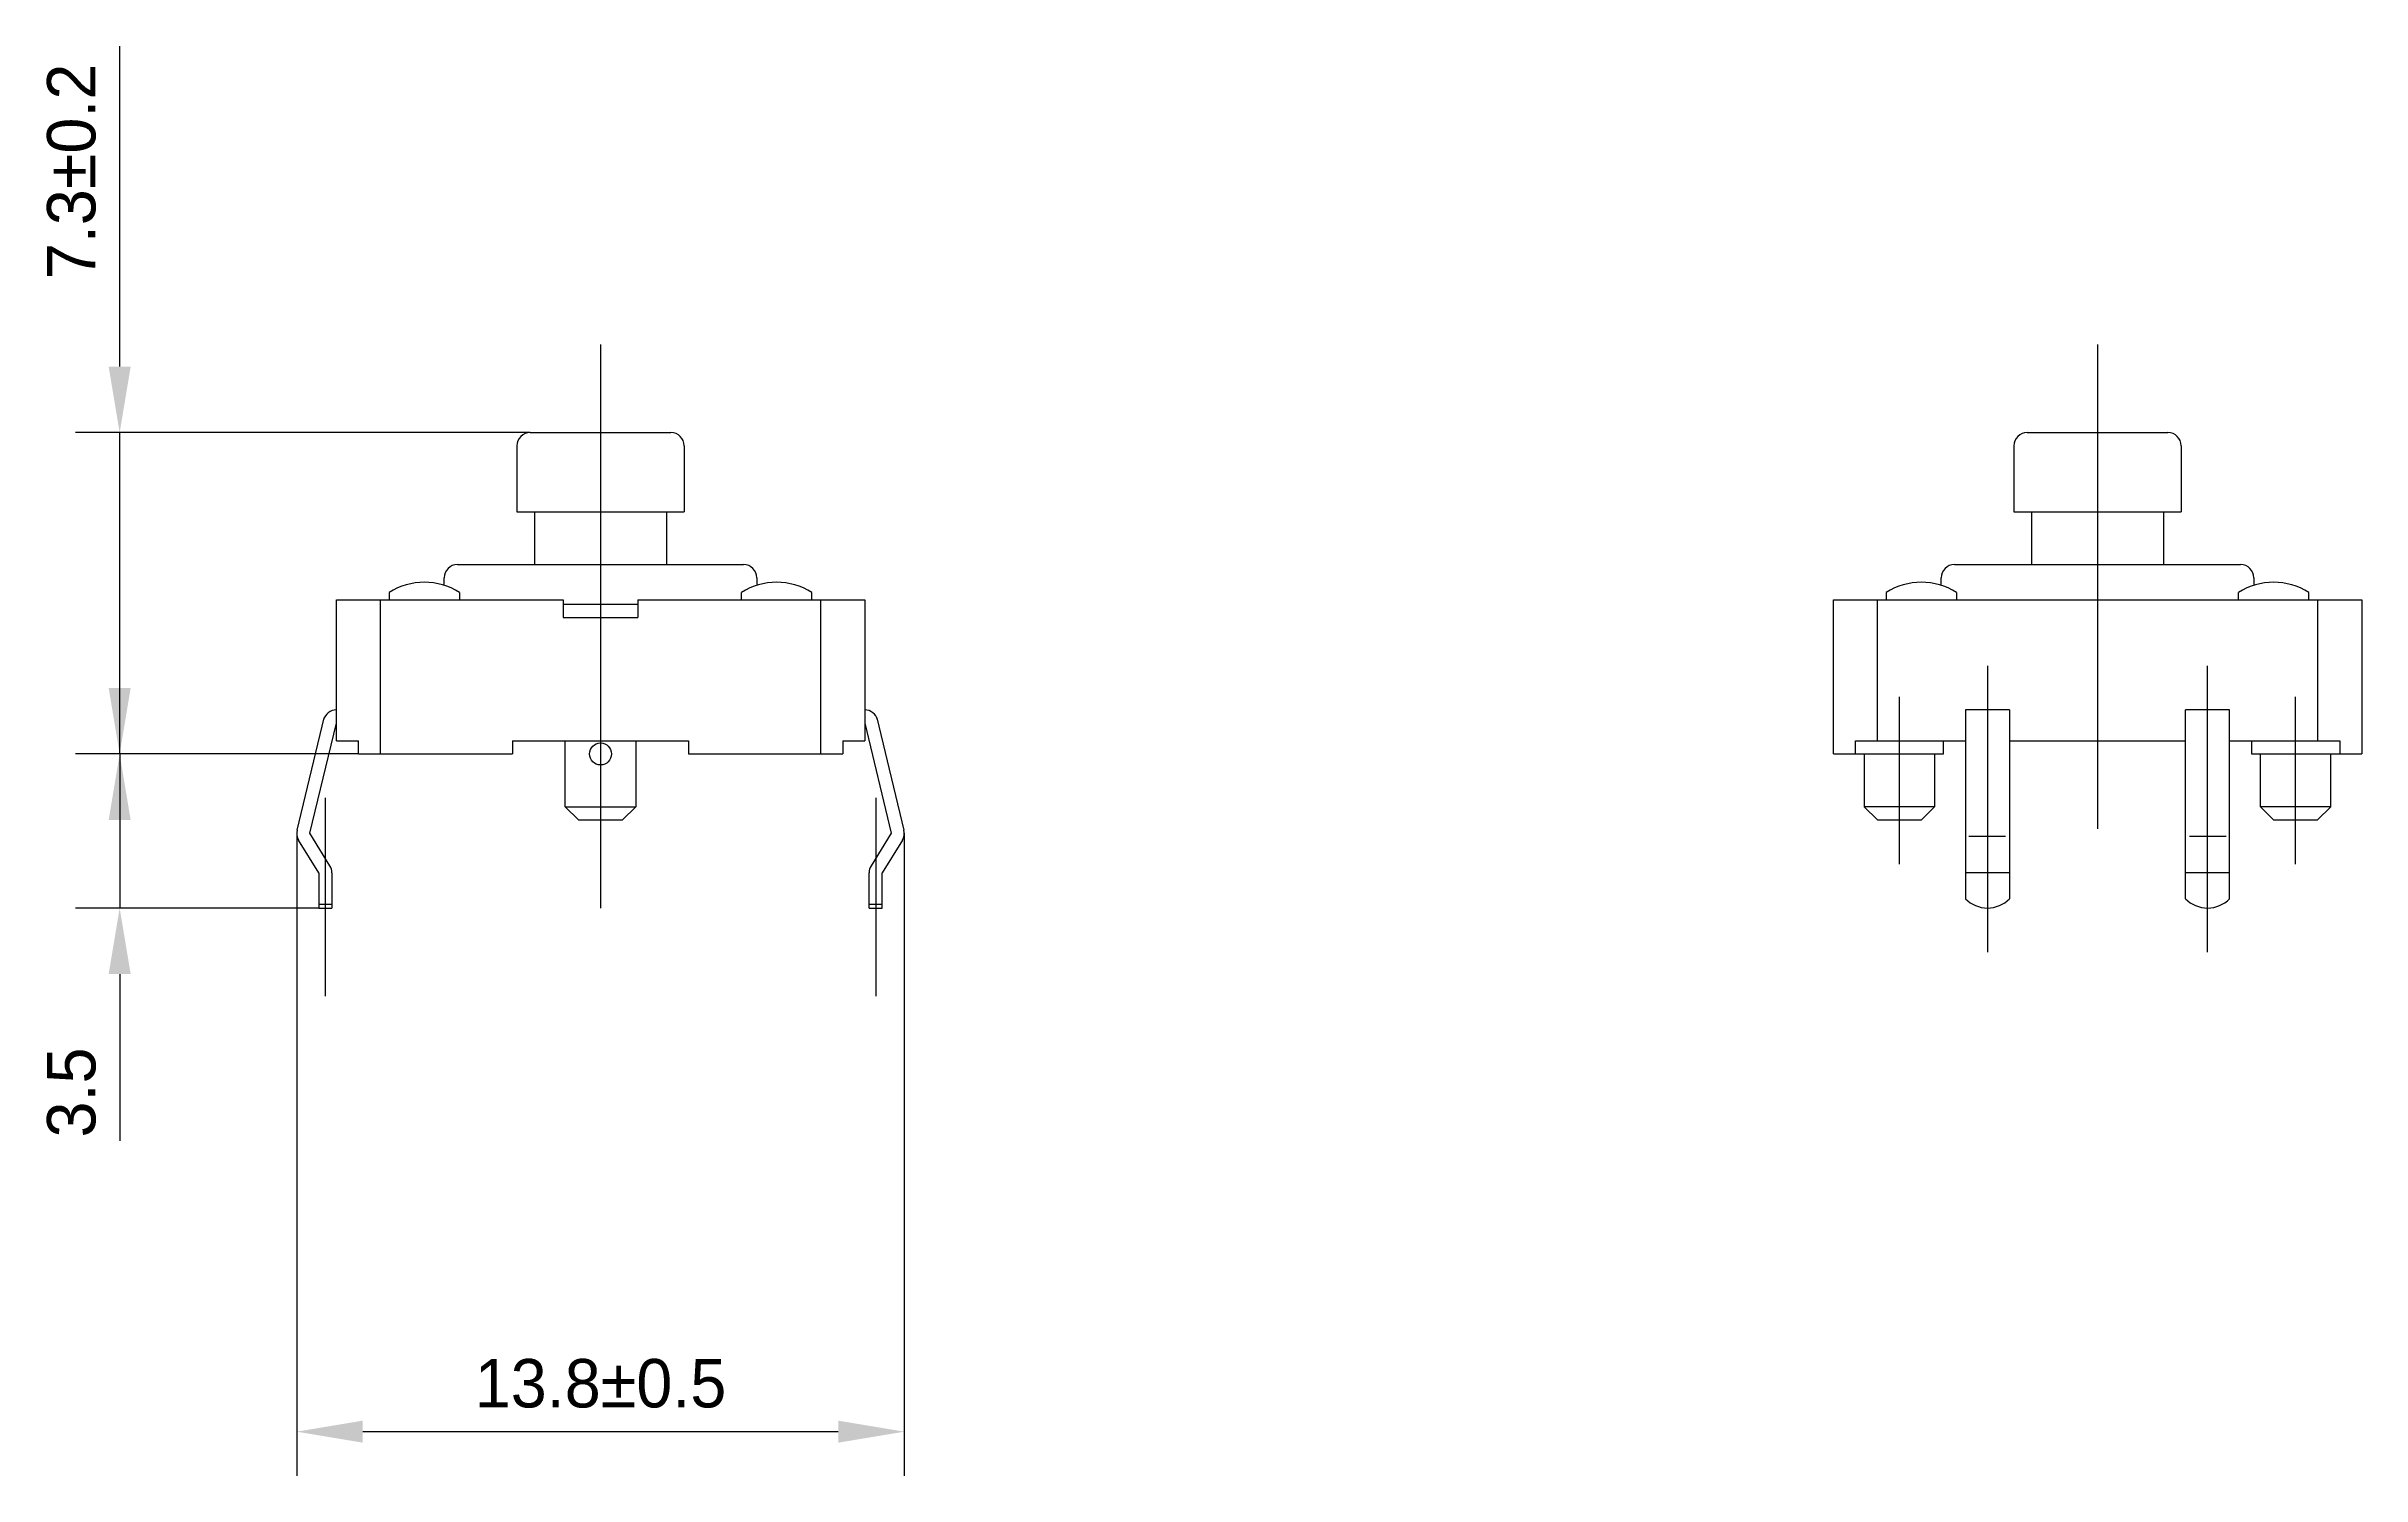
# Model space of a CAD drawing. Extents: x -14 to 87, y -16 to 51.
# Drawn here: x -12.6 to 40, y -16.4 to 16.1 of the extents above; entities that cross this region are included whole.
import ezdxf
from ezdxf.enums import TextEntityAlignment as Align

# ---------------------------------------------------------------- set-up
doc = ezdxf.new("R2010")
doc.units = 0
doc.linetypes.add('CENTER', pattern=[17.5, 13, -1.5, 1.5, -1.5])
doc.layers.get('0').update_dxf_attribs({"linetype": 'CONTINUOUS'})
doc.layers.get('DEFPOINTS').update_dxf_attribs({"linetype": 'CONTINUOUS'})
doc.dimstyles.get("Standard").update_dxf_attribs({"dimtxt": 0.18, "dimasz": 0.18, "dimexe": 0.18, "dimexo": 0.0625, "dimgap": 0.09, "dimtad": 0, "dimtih": 1, "dimtoh": 1, "dimdec": 4, "dimzin": 0, "dimtxsty": 'STANDARD', "dimcen": 0.09, "dimazin": 3, "dimtfac": 1, "dimtdec": 4, "dimtofl": 0, "dimtmove": 0, "dimatfit": 3, "dimtolj": 1, "dimtzin": 0})

# ---------------------------------------------------------------- blocks, each defined once
blk = doc.blocks.new('*D4')
at = {"color": 4, "linetype": 'BYBLOCK'}
for p, q in [((-10.921, 1.5), (-10.921, 3)), ((-5.5, 0), (-11.921, 0)), ((-10.921, 0), (-10.921, -3.5)), ((-6.4, -3.5), (-11.921, -3.5)), ((-10.921, -5), (-10.921, -6.5)), ((-10.921, -6.5), (-10.921, -8.79))]:
    blk.add_line(p, q, dxfattribs=at)
for points in [[(-11.171, 1.5), (-10.671, 1.5), (-10.921, 0)], [(-11.171, -5), (-10.671, -5), (-10.921, -3.5)]]:
    blk.add_solid(points, dxfattribs=at)
at = {"layer": 'DEFPOINTS', "color": 0, "linetype": 'BYBLOCK'}
for p in [(-5.5, 0), (-10.921, -3.5), (-6.4, -3.5)]:
    blk.add_point(p, dxfattribs=at)
at = {"color": 4, "linetype": 'BYBLOCK'}
blk.add_text('3.5', height=1.1, rotation=90, dxfattribs=at).set_placement((-12.021, -7.69), align=Align.MIDDLE_CENTER)
blk = doc.blocks.new('*D3')
at = {"color": 4, "linetype": 'BYBLOCK'}
for p, q in [((-6.9, -1.8), (-6.9, -16.394)), ((6.9, -1.8), (6.9, -16.394)), ((-5.4, -15.394), (5.4, -15.394))]:
    blk.add_line(p, q, dxfattribs=at)
for points in [[(-5.4, -15.144), (-5.4, -15.644), (-6.9, -15.394)], [(5.4, -15.144), (5.4, -15.644), (6.9, -15.394)]]:
    blk.add_solid(points, dxfattribs=at)
at = {"layer": 'DEFPOINTS', "color": 0, "linetype": 'BYBLOCK'}
for p in [(-6.9, -1.8), (6.9, -1.8), (6.9, -15.394)]:
    blk.add_point(p, dxfattribs=at)
at = {"color": 4, "linetype": 'BYBLOCK'}
blk.add_text('13.8%%P0.5', height=1.1, dxfattribs=at).set_placement((0, -14.294), align=Align.MIDDLE_CENTER)
blk = doc.blocks.new('*D2')
at = {"color": 4, "linetype": 'BYBLOCK'}
for p, q in [((-10.921, 10.3), (-10.921, 16.074)), ((-10.921, 8.8), (-10.921, 10.3)), ((-1.6, 7.3), (-11.921, 7.3)), ((-10.921, 0), (-10.921, 7.3)), ((-5.5, 0), (-11.921, 0)), ((-10.921, -1.5), (-10.921, -3))]:
    blk.add_line(p, q, dxfattribs=at)
for points in [[(-11.171, 8.8), (-10.671, 8.8), (-10.921, 7.3)], [(-11.171, -1.5), (-10.671, -1.5), (-10.921, 0)]]:
    blk.add_solid(points, dxfattribs=at)
at = {"layer": 'DEFPOINTS', "color": 0, "linetype": 'BYBLOCK'}
for p in [(-10.921, 7.3), (-1.6, 7.3), (-5.5, 0)]:
    blk.add_point(p, dxfattribs=at)
at = {"color": 4, "linetype": 'BYBLOCK'}
blk.add_text('7.3%%P0.2', height=1.1, rotation=90, dxfattribs=at).set_placement((-12.021, 13.232), align=Align.MIDDLE_CENTER)

msp = doc.modelspace()

# ---------------------------------------------------------------- linework, layer by layer
at = {"color": 2, "linetype": 'CENTER'}
for p, q in [((0, 9.30021), (0, -3.5)), ((34, 9.30015), (34, -1.69998)), ((31.5, 1.99994), (31.5, -4.50001)), ((36.49989, -4.5), (36.49989, 1.99995)), ((29.49995, -2.49998), (29.49995, 1.29999)), ((38.49994, -2.49995), (38.49994, 1.30002)), ((-6.25, -1), (-6.25, -5.5)), ((6.25, -1), (6.25, -5.5))]:
    msp.add_line(p, q, dxfattribs=at)
at = {"color": 7, "linetype": 'CONTINUOUS'}
for p, q in [((-1.9, 7.00021), (-1.9, 5.50021)), ((-1.6, 7.30021), (1.6, 7.30021)), ((1.9, 7.0002), (1.9, 5.5002)), ((32.09999, 7.00015), (32.09999, 5.50015)), ((32.39995, 7.30015), (35.59993, 7.30015)), ((35.89998, 7.00016), (35.89998, 5.50016)), ((-1.9, 5.50021), (1.9, 5.50021)), ((-1.5, 5.50021), (-1.5, 4.30022)), ((1.5, 5.5002), (1.5, 4.3002)), ((32.09996, 5.50015), (35.89995, 5.50015)), ((32.49998, 5.50015), (32.49998, 4.30016)), ((35.49998, 5.50016), (35.49998, 4.30016)), ((-3.24998, 4.30021), (3.24998, 4.30019)), ((30.75, 4.30046), (37.24998, 4.30046)), ((-3.55, 3.8309), (-3.55, 4.00021)), ((3.55, 4.00021), (3.55, 3.8309)), ((30.45009, 3.83091), (30.45009, 4.00022)), ((37.55008, 4.00022), (37.55008, 3.83091)), ((-6, 0.3), (-6, 3.5)), ((-6, 3.5), (-0.85, 3.5)), ((-5, 0), (-5, 3.5)), ((-4.8, 3.66885), (-4.8, 3.5)), ((-3.2, 3.66885), (-3.2, 3.5)), ((-0.85, 3.5), (-0.85, 3.1)), ((-0.85, 3.4), (0.84999, 3.4)), ((0.84999, 3.5), (0.84999, 3.1)), ((0.84999, 3.5), (6, 3.5)), ((3.2, 3.5), (3.2, 3.66885)), ((4.8, 3.5), (4.8, 3.66885)), ((5, 3.5), (5, 0)), ((6, 3.5), (6, 0.3)), ((28.00008, 3.49975), (39.99982, 3.49975)), ((28.00009, 0), (28.00009, 3.49992)), ((29.00006, 0.29999), (29.00006, 3.49995)), ((29.20009, 3.66886), (29.20009, 3.50001)), ((30.80008, 3.66886), (30.80008, 3.50001)), ((37.20009, 3.50001), (37.20009, 3.66886)), ((38.80008, 3.50001), (38.80008, 3.66886)), ((38.99985, 3.5), (38.99985, 0.30003)), ((39.99983, 3.49998), (39.99983, 0.00004)), ((-0.85, 3.1), (0.84999, 3.1)), ((-6.89155, -1.72939), (-6.27644, 0.81652)), ((-6.59994, -1.79987), (-5.99995, 0.70013)), ((5.99995, 0.70013), (6.59995, -1.79988)), ((6.27644, 0.81652), (6.89155, -1.7294)), ((30.99997, 0.99993), (30.99997, -3.2899)), ((32.00003, 0.99972), (30.99997, 0.99972)), ((31.99997, 0.99994), (31.99997, -3.2899)), ((35.99986, -3.28991), (35.99986, 0.99997)), ((36.99995, 0.99979), (35.99995, 0.99979)), ((36.99986, -3.28987), (36.99986, 0.99997)), ((-6, 0.3), (-5.5, 0.3)), ((-5.5, 0), (-5.5, 0.3)), ((-5.5, 0), (-2, 0)), ((-2, 0.3), (2, 0.3)), ((-2, 0.3), (-2, 0)), ((-0.8, -1.2), (-0.8, 0.3)), ((0.8, 0.3), (0.8, -1.2)), ((2, 0.3), (2, 0)), ((2, 0), (5.5, 0)), ((5.5, 0.3), (5.5, 0)), ((5.5, 0.3), (6, 0.3)), ((28.50009, 0.00001), (28.50009, 0.29999)), ((28.50009, 0.2998), (31.00003, 0.2998)), ((28.7, 0.00001), (28.7, -1.19996)), ((30.29996, 0), (30.29996, -1.19996)), ((30.50005, 0.00001), (30.50005, 0.30001)), ((32.00001, 0.29982), (35.99991, 0.29982)), ((36.99989, 0.29982), (39.49983, 0.29982)), ((37.49983, 0.30005), (37.49983, 0.00005)), ((37.69992, -1.19991), (37.69992, 0.00007)), ((39.29991, -1.1999), (39.29991, 0.00005)), ((39.49983, 0.30003), (39.49983, 0.00004)), ((28.00009, -0.0002), (30.50008, -0.0002)), ((37.49988, -0.00018), (39.99988, -0.00018)), ((-0.5, -1.49995), (-0.80001, -1.19994)), ((-0.79998, -1.19994), (0.8, -1.19994)), ((-0.49998, -1.5), (0.49995, -1.5)), ((0.80001, -1.19994), (0.5, -1.49995)), ((28.69999, -1.19997), (29, -1.49999)), ((30.29997, -1.1996), (28.7, -1.1996)), ((29.00005, -1.50017), (30.00005, -1.50017)), ((30.29995, -1.19994), (29.99996, -1.49993)), ((37.99992, -1.49994), (37.69992, -1.19993)), ((39.29994, -1.19991), (37.69996, -1.19993)), ((37.99992, -1.50014), (38.99992, -1.50014)), ((38.99994, -1.49988), (39.29995, -1.19986)), ((-6.39993, -2.69994), (-6.85567, -1.95678)), ((-6.14418, -2.54311), (-6.59992, -1.79995)), ((6.59993, -1.79995), (6.1442, -2.54312)), ((6.85569, -1.95678), (6.39995, -2.69995)), ((31.90897, -1.87349), (31.07553, -1.87349)), ((36.92435, -1.87343), (36.09091, -1.87343)), ((-6.39998, -2.7), (-6.39998, -3.5)), ((-6.09998, -2.69998), (-6.09998, -3.5)), ((6.09998, -3.5), (6.09998, -2.69998)), ((6.39998, -3.5), (6.39998, -2.7)), ((32.00001, -2.70024), (31.00001, -2.70024)), ((36.99991, -2.70018), (35.99991, -2.70018)), ((-6.09998, -3.41673), (-6.39998, -3.41673)), ((-6.39998, -3.5), (-6.09998, -3.5)), ((6.39998, -3.41673), (6.09998, -3.41673)), ((6.09998, -3.5), (6.39998, -3.5))]:
    msp.add_line(p, q, dxfattribs=at)
msp.add_circle((0, 0), 0.25, dxfattribs=at)
for centre, radius, start, end in [((-1.6, 7.00021), 0.3, 89.999709, 180.00002), ((1.6, 7.0002), 0.3, 0, 89.999763), ((32.39996, 7.00016), 0.3, 89.999982, 180.00029), ((35.59996, 7.00016), 0.3, 0.0004, 90.000037), ((-3.24999, 4.00021), 0.3, 89.999982, 179.99996), ((3.24999, 4.00021), 0.3, 0, 89.999982), ((30.75009, 4.00022), 0.3, 89.999982, 179.99991), ((37.25008, 4.00022), 0.3, 0.000018, 89.999982), ((-4, 2.39999), 1.5, 57.76892, 122.23088), ((4, 2.39999), 1.5, 57.769084, 122.23104), ((30.00009, 2.4), 1.5, 57.76892, 122.23083), ((38.00009, 2.4), 1.5, 57.769084, 122.23099), ((-5.99997, 0.70003), 0.3, 89.999982, 165.46532), ((5.99997, 0.70003), 0.3, 14.534643, 89.999982), ((-6.59998, -1.79999), 0.3, 166.41696, 211.51779), ((6.59998, -1.79999), 0.3, 328.48217, 13.583006), ((-6.39998, -2.69998), 0.3, 0, 31.518263), ((6.39998, -2.69998), 0.3, 148.4817, 179.99996), ((31.50005, -2.80001), 0.7, 224.41381, 315.58317), ((36.49992, -2.8), 0.7, 224.41714, 315.58656)]:
    msp.add_arc(centre, radius, start, end, dxfattribs=at)

# ---------------------------------------------------------------- dimensions: what is measured, and where the dimension line sits
dim = msp.add_linear_dim(base=(-10.92082, 7.30021), p1=(-5.5, 0), p2=(-1.6, 7.30021), angle=90, text='7.3%%P0.2', dimstyle='Standard')
dim.commit()
dim.dimension.update_dxf_attribs({"geometry": '*D2', "text_midpoint": (-12.02082, 13.23188)})
at = {"color": 4, "linetype": 'CONTINUOUS'}
dim = msp.add_linear_dim(base=(-10.92082, -3.5), p1=(-5.5, 0), p2=(-6.39998, -3.5), angle=90, dimstyle='Standard', dxfattribs=at)
dim.commit()
dim.dimension.update_dxf_attribs({"geometry": '*D4', "text_midpoint": (-12.02082, -7.69)})
dim = msp.add_linear_dim(base=(6.89998, -15.39423), p1=(-6.89998, -1.79999), p2=(6.89998, -1.79999), text='13.8%%P0.5', dimstyle='Standard', dxfattribs=at)
dim.commit()
dim.dimension.update_dxf_attribs({"geometry": '*D3', "text_midpoint": (0, -14.29423)})

doc.saveas('drawing.dxf')
